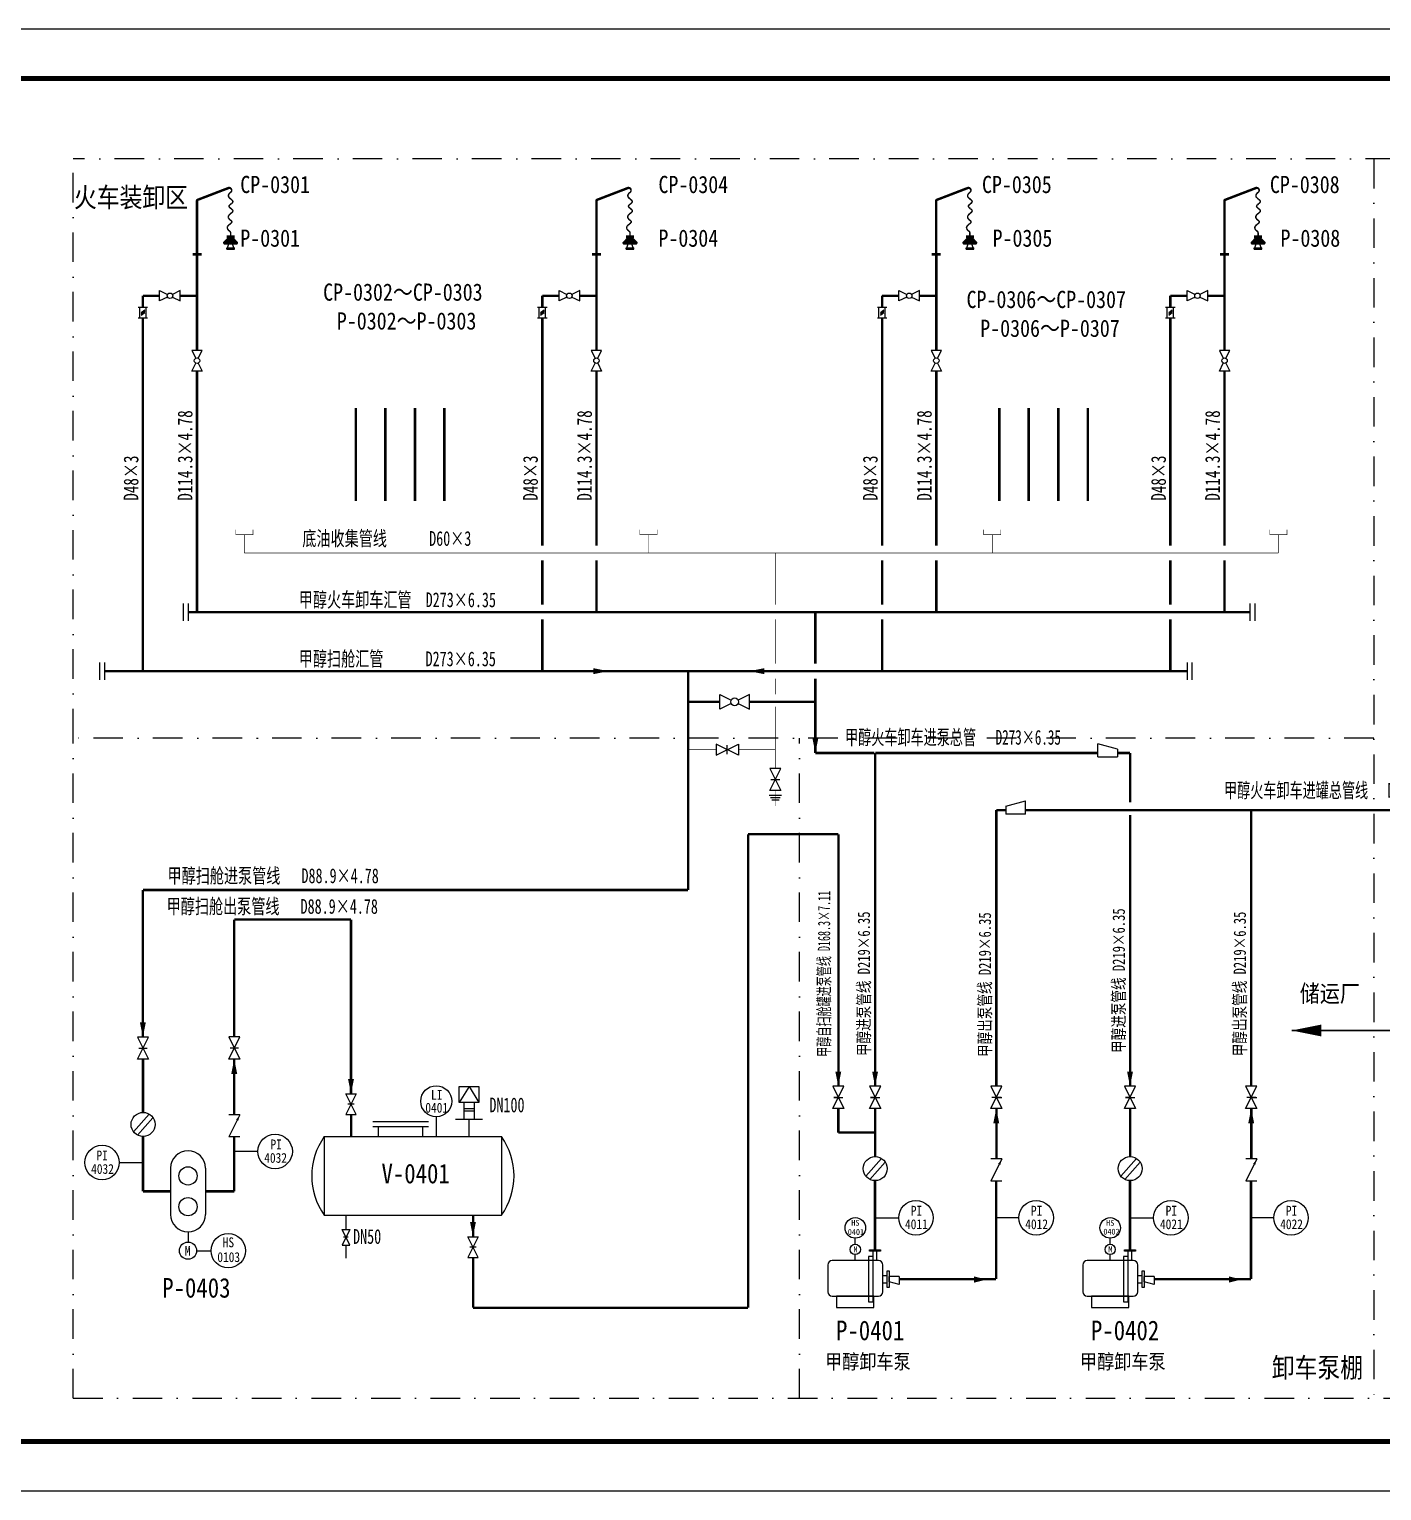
# Model space of a CAD drawing. Header units: millimetres. Extents: x 36820 to 41163, y -3485 to -2358.
# Drawn here: x 38832.8 to 39107.6, y -3068.8 to -2771.8 of the extents above; entities that cross this region are included whole.
import ezdxf
from ezdxf.enums import TextEntityAlignment as Align

# ---------------------------------------------------------------- set-up
doc = ezdxf.new("R2010")
doc.units = ezdxf.units.MM
doc.header["$LTSCALE"] = 6
doc.linetypes.add('CENTER', pattern=[2, 1.25, -0.25, 0.25, -0.25])
doc.linetypes.add('DASHDOT', pattern=[1, 0.5, -0.25, 0, -0.25])
for name, color, linetype in [('bc', 7, 'Continuous'), ('BZC', 7, 'Continuous'), ('DEVICE', 4, 'Continuous'), ('PUB_TITLE', 4, 'Continuous')]:
    doc.layers.add(name, color=color, linetype=linetype)
doc.styles.add('HZ', font='', dxfattribs={"width": 0.8})
doc.styles.add('HZTXT', font='', dxfattribs={"width": 0.8})
doc.styles.add('ST', font='')
doc.styles.get("Standard").update_dxf_attribs({"font": ''})
doc.styles.get('HZ').set_extended_font_data('NSimSun')
doc.styles.get('HZTXT').set_extended_font_data('NSimSun')
doc.styles.get('ST').set_extended_font_data('SimSun')
doc.styles.get('Standard').set_extended_font_data('NSimSun')

# ---------------------------------------------------------------- blocks, each defined once
blk = doc.blocks.new('F15')
for p, q in [((-2.5, 1.25), (-0.59, 0.3)), ((-2.5, -1.25), (-2.5, 1.25)), ((2.5, 1.25), (0.59, 0.3)), ((2.5, -1.25), (2.5, 1.25)), ((-0.59, -0.3), (-2.5, -1.25)), ((0.59, -0.3), (2.5, -1.25))]:
    blk.add_line(p, q)
blk.add_circle((0, 0), 0.661)
blk = doc.blocks.new('火车鹤管')
at = {"layer": 'BZC'}
h = blk.add_hatch(dxfattribs=at)
h.set_pattern_fill('ANSI31', color=0, style=0)
h.set_pattern_definition([(45, (-1304.46096, 1370.54145), (-0.088388348, 0.088388348), [])])
h.paths.add_polyline_path([(195.28, 1219.59), (194.22, 1218.53), (197.07, 1218.53), (196.02, 1219.59)])
at = {"color": 0}
for p, q in [((195.28, 1219.59), (194.22, 1218.53)), ((194.22, 1218.53), (197.07, 1218.53)), ((194.46, 1218.22), (196.83, 1218.22)), ((194.86, 1219.89), (196.43, 1219.89)), ((194.86, 1219.59), (196.43, 1219.59)), ((195, 1217.46), (195.28, 1218.22)), ((196.02, 1219.59), (197.07, 1218.53)), ((196.3, 1217.46), (196.02, 1218.22)), ((194.86, 1217.46), (196.43, 1217.46)), ((194.86, 1217.15), (194.86, 1217.46)), ((194.86, 1217.15), (196.43, 1217.15)), ((196.43, 1217.15), (196.43, 1217.46))]:
    blk.add_line(p, q, dxfattribs=at)
blk.add_lwpolyline([(188.82, 1216.22, 0.5, 0.5, 0), (188.82, 1226.99, 0.5, 0.5, -0.310538), (188.95, 1227.18, 0.5, 0.5, 0), (195.18, 1229.57, 0.5, 0.3, -0.526091), (195.86, 1229.1, 0.3, 0.3, 0), (195.86, 1229.11, 0.3, 0.3, -0.236562), (195.66, 1228.71, 0.3, 0.3, 0), (195.66, 1228.71, 0.3, 0.3, 0.031038), (195.47, 1228.55, 0.3, 0.3, 0.108641), (195.23, 1228.19, 0.3, 0.3, 0.20612), (195.25, 1227.8, 0.3, 0.3, 0), (195.25, 1227.79, 0.3, 0.3, 0.076513), (195.34, 1227.66, 0.3, 0.3, 0), (195.46, 1227.53, 0.3, 0.3, 0.032397), (195.51, 1227.49, 0.3, 0.3, 0), (195.71, 1227.32, 0.3, 0.3, 0.001601), (195.71, 1227.31, 0.3, 0.3, 0), (195.9, 1227.16, 0.3, 0.3, -0.038407), (195.95, 1227.11, 0.3, 0.3, 0), (195.99, 1227.06, 0.3, 0.3, -0.119304), (196.1, 1226.86, 0.3, 0.3, 0), (196.1, 1226.88, 0.3, 0.3, -0.149372), (196.09, 1226.76, 0.3, 0.3, 0), (196.07, 1226.71, 0.3, 0.3, -0.088869), (196.04, 1226.64, 0.3, 0.3, 0), (195.95, 1226.54, 0.3, 0.3, -0.040021), (195.93, 1226.52, 0.3, 0.3, 0), (195.79, 1226.4, 0.3, 0.3, -0.012688), (195.78, 1226.39, 0.3, 0.3, 0), (195.62, 1226.27, 0.3, 0.3, 0.008619), (195.62, 1226.26, 0.3, 0.3, 0), (195.48, 1226.14, 0.3, 0.3, 0.037773), (195.46, 1226.12, 0.3, 0.3, 0), (195.38, 1226.04, 0.3, 0.3, 0.245265), (195.34, 1225.86, 0.3, 0.3, 0.138458), (195.47, 1225.62, 0.3, 0.3, 0.017922), (195.48, 1225.61, 0.3, 0.3, 0), (195.62, 1225.5, 0.3, 0.3, 0.008545), (195.62, 1225.49, 0.3, 0.3, 0), (195.78, 1225.36, 0.3, 0.3, -0.012577), (195.79, 1225.36, 0.3, 0.3, 0), (195.93, 1225.23, 0.3, 0.3, -0.039668), (195.95, 1225.21, 0.3, 0.3, 0), (196.04, 1225.11, 0.3, 0.3, -0.088206), (196.07, 1225.05, 0.3, 0.3, 0), (196.09, 1224.99, 0.3, 0.3, -0.149265), (196.1, 1224.87, 0.3, 0.3, 0), (196.09, 1224.83, 0.3, 0.3, -0.120103), (196.04, 1224.74, 0.3, 0.3, 0), (195.94, 1224.63, 0.3, 0.3, -0.038422), (195.92, 1224.61, 0.3, 0.3, 0), (195.71, 1224.44, 0.3, 0.3, 0.002187), (195.71, 1224.44, 0.3, 0.3, 0), (195.49, 1224.26, 0.3, 0.3, 0.033429), (195.47, 1224.24, 0.3, 0.3, 0), (195.31, 1224.06, 0.3, 0.3, 0.077365), (195.27, 1224.01, 0.3, 0.3, 0), (195.2, 1223.84, 0.3, 0.3, 0.131169), (195.18, 1223.74, 0.3, 0.3, 0), (195.19, 1223.57, 0.3, 0.3, 0.128053), (195.23, 1223.48, 0.3, 0.3, 0), (195.39, 1223.24, 0.3, 0.3, 0.077305), (195.43, 1223.19, 0.3, 0.3, 0), (195.75, 1222.94, 0.3, 0.3, -0.142603), (195.91, 1222.71, 0.3, 0.3, 0), (195.88, 1222.79, 0.3, 0.3, -0.149265), (195.89, 1222.68, 0.3, 0.3, 0), (195.88, 1222.63, 0.3, 0.3, -0.120103), (195.83, 1222.55, 0.3, 0.3, 0), (195.73, 1222.43, 0.3, 0.3, -0.038422), (195.71, 1222.41, 0.3, 0.3, 0), (195.51, 1222.24, 0.3, 0.3, 0.002187), (195.5, 1222.24, 0.3, 0.3, 0), (195.28, 1222.06, 0.3, 0.3, 0.033429), (195.26, 1222.04, 0.3, 0.3, 0), (195.1, 1221.86, 0.3, 0.3, 0.077365), (195.06, 1221.81, 0.3, 0.3, 0), (194.99, 1221.64, 0.3, 0.3, 0.131169), (194.97, 1221.54, 0.3, 0.3, 0), (194.98, 1221.37, 0.3, 0.3, 0.128053), (195.02, 1221.28, 0.3, 0.3, 0), (195.18, 1221.04, 0.3, 0.3, 0.077305), (195.22, 1220.99, 0.3, 0.3, 0), (195.46, 1220.81, 0.3, 0.3, -0.230172), (195.65, 1220.42, 0.3, 0.3, 0), (195.65, 1219.89, 0.3, 0.3, 0)], format="xyseb", dxfattribs=at)
for centre, start, end in [((194.46, 1218.47), 167.7681, 269.0854), ((196.83, 1218.47), 270.9146, 12.2319)]:
    blk.add_arc(centre, 0.25, start, end, dxfattribs=at)
blk = doc.blocks.new('A$C23A123CB')
for p, q in [((8.56, 7.96), (0.75, 7.96)), ((2.83, 7.96), (1.85, 7.96)), ((7.69, 8.66), (6.92, 8.66)), ((6.92, 8.66), (6.92, 0.98)), ((7.07, 9.56), (7.07, 9.79)), ((7.07, 9.79), (8.93, 9.79)), ((8.93, 9.56), (7.07, 9.56)), ((7.69, 7.96), (7.69, 9.56)), ((7.69, 0.98), (7.69, 8.66)), ((8.33, 7.96), (8.33, 9.56)), ((8.93, 9.79), (8.93, 9.56)), ((0, 7.21), (0, 2.69)), ((9.31, 2.69), (9.31, 7.21)), ((9.31, 5.45), (10.07, 5.45)), ((10.07, 3.43), (10.07, 6.22)), ((10.07, 6.22), (10.41, 6.22)), ((10.41, 6.22), (10.41, 3.43)), ((9.31, 4.2), (10.07, 4.2)), ((10.41, 3.43), (10.07, 3.43)), ((0.75, 1.94), (8.56, 1.94)), ((7.8, 1.94), (1.47, 1.94)), ((1.47, 1.94), (1.47, 0)), ((6.92, 0.98), (7.69, 0.98)), ((7.8, 0), (7.8, 1.94)), ((1.47, 0), (7.8, 0))]:
    blk.add_line(p, q)
for centre, start, end in [((0.75, 7.21), 90, 180), ((8.56, 7.21), 0, 90), ((0.75, 2.69), 180, 270), ((8.56, 2.69), 270, 0)]:
    blk.add_arc(centre, 0.75, start, end)

msp = doc.modelspace()

# ---------------------------------------------------------------- linework, layer by layer
at = {"color": 7}
for p, q in [((38854.965, -2828.303), (38856.894, -2828.303)), ((38855.287, -2830.553), (38855.287, -2828.303)), ((38855.584, -2829.403), (38856.294, -2828.863)), ((38855.584, -2829.673), (38856.294, -2829.133)), ((38855.584, -2829.943), (38856.294, -2829.403)), ((38856.572, -2830.553), (38856.572, -2828.303)), ((38936.105, -2828.303), (38938.034, -2828.303)), ((38936.427, -2830.553), (38936.427, -2828.303)), ((38936.724, -2829.403), (38937.434, -2828.863)), ((38936.724, -2829.673), (38937.434, -2829.133)), ((38936.724, -2829.943), (38937.434, -2829.403)), ((38937.713, -2830.553), (38937.713, -2828.303)), ((39005.144, -2828.303), (39007.072, -2828.303)), ((39005.465, -2830.553), (39005.465, -2828.303)), ((39005.762, -2829.403), (39006.472, -2828.863)), ((39005.762, -2829.673), (39006.472, -2829.133)), ((39005.762, -2829.943), (39006.472, -2829.403)), ((39006.751, -2830.553), (39006.751, -2828.303)), ((39063.698, -2828.303), (39065.626, -2828.303)), ((39064.019, -2830.553), (39064.019, -2828.303)), ((39064.316, -2829.403), (39065.026, -2828.863)), ((39064.316, -2829.673), (39065.026, -2829.133)), ((39064.316, -2829.943), (39065.026, -2829.403)), ((39065.305, -2830.553), (39065.305, -2828.303)), ((38856.894, -2830.553), (38854.965, -2830.553)), ((38938.034, -2830.553), (38936.105, -2830.553)), ((39007.072, -2830.553), (39005.144, -2830.553)), ((39065.626, -2830.553), (39063.698, -2830.553)), ((38897.18, -3012.834), (38897.18, -3015.71)), ((38897.18, -3018.88), (38897.18, -3021.582))]:
    msp.add_line(p, q, dxfattribs=at)
for p, q in [((38864.143, -2888.515), (38864.143, -2892.015)), ((38865.143, -2888.515), (38865.143, -2892.015)), ((39080.801, -2888.519), (39080.801, -2892.019)), ((39081.801, -2888.519), (39081.801, -2892.019)), ((38847.143, -2900.515), (38847.143, -2904.015)), ((38848.143, -2900.515), (38848.143, -2904.015)), ((39068.052, -2900.519), (39068.052, -2904.019)), ((39069.052, -2900.519), (39069.052, -2904.019)), ((38973.15, -2907.007), (38975.44, -2908.152)), ((38973.15, -2910.007), (38973.15, -2907.007)), ((38979.15, -2907.007), (38976.86, -2908.152)), ((38979.15, -2910.007), (38979.15, -2907.007)), ((38975.44, -2908.862), (38973.15, -2910.007)), ((38976.86, -2908.862), (38979.15, -2910.007)), ((38897.168, -2988.142), (38899.282, -2988.142)), ((38899.282, -2992.369), (38897.168, -2988.142)), ((38899.282, -2988.142), (38897.168, -2992.369)), ((38898.857, -2990.256), (38897.593, -2990.256)), ((38997.218, -2988.887), (38996.286, -2988.887)), ((39004.702, -2988.887), (39003.77, -2988.887)), ((39029.306, -2988.887), (39030.392, -2988.887)), ((39029.332, -2988.887), (39030.417, -2988.887)), ((39056.488, -2988.887), (39055.555, -2988.887)), ((39081.092, -2988.887), (39082.177, -2988.887)), ((39081.117, -2988.887), (39082.202, -2988.887)), ((38857.212, -2992.31), (38854.01, -2995.908)), ((38857.964, -2993.058), (38854.841, -2996.568)), ((38875.643, -2992.408), (38873.39, -2996.915)), ((38875.643, -2992.408), (38873.39, -2992.408)), ((38897.168, -2992.369), (38899.282, -2992.369)), ((38922.189, -2996.834), (38922.189, -2993.372)), ((38913.932, -2993.876), (38902.672, -2993.876)), ((38913.932, -2994.858), (38902.672, -2994.858)), ((38903.811, -2996.834), (38903.811, -2994.858)), ((38912.793, -2996.834), (38912.793, -2994.858)), ((38875.643, -2996.915), (38873.39, -2996.915)), ((38892.783, -2996.834), (38928.775, -2996.834)), ((38892.783, -2996.834), (38892.783, -3012.834)), ((38928.775, -2996.834), (38928.775, -3012.834)), ((38851.133, -3002.137), (38855.941, -3002.137)), ((38879.294, -2999.889), (38874.486, -2999.889)), ((39006, -3001.297), (39002.799, -3004.895)), ((39006.753, -3002.045), (39003.63, -3005.555)), ((39030.447, -3001.394), (39028.193, -3005.901)), ((39030.447, -3001.394), (39028.193, -3001.394)), ((39057.786, -3001.297), (39054.585, -3004.895)), ((39058.538, -3002.045), (39055.415, -3005.555)), ((39082.232, -3001.394), (39079.979, -3005.901)), ((39082.232, -3001.394), (39079.979, -3001.394)), ((38861.566, -3003.254), (38861.566, -3012.675)), ((38868.637, -3003.254), (38868.637, -3012.675)), ((39030.447, -3005.901), (39028.193, -3005.901)), ((39082.232, -3005.901), (39079.979, -3005.901)), ((38892.783, -3012.834), (38928.775, -3012.834)), ((39004.666, -3013.352), (39009.474, -3013.352)), ((39033.895, -3013.352), (39029.269, -3013.352)), ((39056.451, -3013.352), (39061.26, -3013.352)), ((39085.68, -3013.352), (39081.054, -3013.352)), ((38896.387, -3015.71), (38897.973, -3015.71)), ((38897.973, -3018.88), (38896.387, -3015.71)), ((38897.973, -3015.71), (38896.387, -3018.88)), ((38897.654, -3017.295), (38896.706, -3017.295)), ((38921.949, -3017.192), (38924.063, -3017.192)), ((38924.063, -3021.419), (38921.949, -3017.192)), ((38924.063, -3017.192), (38921.949, -3021.419)), ((38896.387, -3018.88), (38897.973, -3018.88)), ((38923.638, -3019.306), (38922.374, -3019.306)), ((38921.949, -3021.419), (38924.063, -3021.419)), ((39009.597, -3025.269), (39007.56, -3025.269)), ((39007.56, -3026.349), (39007.56, -3025.269)), ((39009.597, -3026.874), (39007.56, -3026.349)), ((39009.597, -3025.269), (39009.597, -3026.874)), ((39061.382, -3025.269), (39059.346, -3025.269)), ((39059.346, -3026.349), (39059.346, -3025.269)), ((39061.382, -3026.874), (39059.346, -3026.349)), ((39061.382, -3025.269), (39061.382, -3026.874))]:
    msp.add_line(p, q)
at = {"color": 1}
for p, q in [((39053.914, -2918.106), (39049.914, -2917.006)), ((39053.914, -2918.106), (39049.914, -2917.006)), ((39053.914, -2918.106), (39053.914, -2919.706)), ((39053.914, -2918.106), (39053.914, -2919.706)), ((39049.914, -2919.706), (39053.914, -2919.706)), ((39049.914, -2919.706), (39053.914, -2919.706)), ((39031.231, -2929.698), (39035.231, -2928.598)), ((39031.231, -2929.698), (39035.231, -2928.598)), ((39031.231, -2929.698), (39031.231, -2931.298)), ((39031.231, -2929.698), (39031.231, -2931.298)), ((39035.231, -2931.298), (39031.231, -2931.298)), ((39035.231, -2931.298), (39031.231, -2931.298))]:
    msp.add_line(p, q, dxfattribs=at)
at = {"color": 3}
for p, q in [((38983.174, -2927.449), (38985.674, -2927.449)), ((38983.424, -2927.949), (38985.424, -2927.949)), ((38983.674, -2928.449), (38985.174, -2928.449))]:
    msp.add_line(p, q, dxfattribs=at)
at = {"color": 7, "lineweight": -3}
for p, q in [((38865.102, -3016.211), (38865.102, -3018.287)), ((39000.651, -3018.725), (39000.651, -3017.487)), ((39052.436, -3018.725), (39052.436, -3017.487)), ((38866.853, -3020.039), (38869.77, -3020.039)), ((39000.651, -3022.052), (39000.651, -3020.814)), ((39052.436, -3022.052), (39052.436, -3020.814))]:
    msp.add_line(p, q, dxfattribs=at)
at = {"color": 1}
msp.add_lwpolyline([(38802.086, -3068.821), (39433.086, -3068.821), (39433.086, -2771.821), (38802.086, -2771.821)], close=True, dxfattribs=at)
at = {"color": 30, "const_width": 0.5}
for points in [[(38855.929, -2902.269), (38855.929, -2837.075)], [(38937.07, -2876.765), (38937.07, -2837.075)], [(39006.108, -2876.765), (39006.108, -2837.075)], [(39064.662, -2876.765), (39064.662, -2837.075)], [(38866.929, -2890.269), (38866.929, -2841.275)], [(38948.07, -2876.765), (38948.07, -2841.275)], [(39017.108, -2876.765), (39017.108, -2841.275)], [(39075.662, -2876.765), (39075.662, -2841.275)], [(38937.07, -2888.765), (38937.07, -2879.765)], [(38937.07, -2882.765), (38937.07, -2879.765)], [(38948.07, -2890.269), (38948.07, -2879.765)], [(38948.07, -2882.765), (38948.07, -2879.765)], [(39006.108, -2888.765), (39006.108, -2879.765)], [(39006.108, -2882.765), (39006.108, -2879.765)], [(39017.108, -2890.269), (39017.108, -2879.765)], [(39017.108, -2882.765), (39017.108, -2879.765)], [(39064.662, -2888.765), (39064.662, -2879.765)], [(39064.662, -2882.765), (39064.662, -2879.765)], [(39075.662, -2890.269), (39075.662, -2879.765)], [(39075.662, -2882.765), (39075.662, -2879.765)], [(38865.143, -2890.269), (39080.801, -2890.269)], [(38937.07, -2894.765), (38937.07, -2891.765)], [(38992.539, -2890.269), (38992.539, -2900.761)], [(39006.108, -2902.269), (39006.108, -2891.765)], [(39006.108, -2894.765), (39006.108, -2891.765)], [(39064.662, -2902.269), (39064.662, -2891.765)], [(39064.662, -2894.765), (39064.662, -2891.765)], [(38937.07, -2902.269), (38937.07, -2894.765)], [(38992.539, -2897.765), (38992.539, -2900.761)], [(38848.143, -2902.269), (39023.689, -2902.269)], [(38966.693, -2902.269), (38966.693, -2910.741)], [(38992.539, -2903.761), (38992.539, -2918.906)], [(39023.689, -2902.269), (39068.052, -2902.269)], [(38966.693, -2908.507), (38973.15, -2908.507)], [(38966.693, -2909.491), (38966.693, -2911.991)], [(38979.15, -2908.507), (38992.539, -2908.507)], [(38966.693, -2911.991), (38966.693, -2946.741)], [(38992.539, -2918.906), (39004.504, -2918.906)], [(39004.708, -2918.906), (39049.914, -2918.906)], [(39004.708, -2938.604), (39004.708, -2918.906)], [(39053.914, -2918.906), (39056.493, -2918.906)], [(39056.493, -2928.951), (39056.493, -2918.906)], [(39029.296, -2930.498), (39031.231, -2930.498)], [(39029.296, -2938.604), (39029.296, -2930.498)], [(39035.231, -2930.498), (39138.858, -2930.498)], [(39056.493, -2938.604), (39056.493, -2931.506)], [(39081.081, -2938.604), (39081.081, -2930.498)], [(38978.877, -3031.638), (38978.877, -3031.638), (38978.877, -3031.638), (38978.877, -2935.406)], [(38978.877, -2935.406), (38997.224, -2935.406)], [(38997.224, -2938.604), (38997.224, -2935.406)], [(38997.224, -2986.634), (38997.224, -2938.604)], [(39004.708, -2986.634), (39004.708, -2938.604)], [(39029.296, -2983.472), (39029.296, -2938.604)], [(39056.493, -2986.634), (39056.493, -2938.604)], [(39081.081, -2983.472), (39081.081, -2938.604)], [(38855.925, -2946.741), (38966.693, -2946.741)], [(38855.925, -2976.639), (38855.925, -2946.741)], [(38874.486, -2976.592), (38874.486, -2952.741)], [(38874.486, -2952.741), (38898.209, -2952.741)], [(38898.209, -2952.741), (38898.209, -2988.142)], [(38855.941, -2991.933), (38855.941, -2981.146)], [(38874.486, -2992.408), (38874.486, -2981.099)], [(39029.296, -2986.634), (39029.296, -2983.472)], [(39081.081, -2986.634), (39081.081, -2983.472)], [(38898.225, -2992.369), (38898.225, -2996.834)], [(38997.212, -2996.03), (38997.212, -2991.141)], [(39004.697, -3000.92), (39004.697, -2991.141)], [(39029.32, -3001.394), (39029.32, -2991.141)], [(39056.482, -3000.92), (39056.482, -2991.141)], [(39081.105, -3001.394), (39081.105, -2991.141)], [(38855.941, -3007.965), (38855.941, -2996.814)], [(38874.486, -3007.965), (38874.486, -2996.915)], [(39004.697, -2996.03), (38997.212, -2996.03)], [(39004.666, -3019.85), (39004.666, -3005.8)], [(39056.451, -3019.85), (39056.451, -3005.8)], [(38861.566, -3007.965), (38855.941, -3007.965)], [(38868.637, -3007.965), (38874.486, -3007.965)], [(39029.269, -3025.809), (39029.269, -3005.901)], [(39081.054, -3025.809), (39081.054, -3005.901)], [(38923.006, -3012.834), (38923.006, -3017.192)], [(38923.006, -3021.419), (38923.006, -3031.638)], [(39009.597, -3025.809), (39029.269, -3025.809)], [(39061.382, -3025.809), (39081.054, -3025.809)], [(38923.006, -3031.638), (38978.877, -3031.638)]]:
    msp.add_lwpolyline(points, dxfattribs=at)
at = {"color": 5, "ltscale": 3, "const_width": 0.1}
for points in [[(38874.8, -2873.52), (38874.8, -2874.52), (38878.3, -2874.52), (38878.3, -2873.52)], [(38876.55, -2874.52), (38876.55, -2878.269)], [(38956.9, -2873.52), (38956.9, -2874.52), (38960.4, -2874.52), (38960.4, -2873.52)], [(38958.65, -2874.52), (38958.65, -2878.269)], [(39026.73, -2873.52), (39026.73, -2874.52), (39030.23, -2874.52), (39030.23, -2873.52)], [(39028.48, -2874.52), (39028.48, -2878.269)], [(39084.852, -2873.52), (39084.852, -2874.52), (39088.352, -2874.52), (39088.352, -2873.52)], [(39086.602, -2874.52), (39086.602, -2878.269)], [(38876.55, -2878.269), (39086.602, -2878.27)], [(38984.424, -2878.269), (38984.424, -2888.765)], [(38984.424, -2885.765), (38984.424, -2888.765)], [(38984.424, -2891.765), (38984.424, -2900.761)], [(38984.424, -2897.765), (38984.424, -2900.761)], [(38984.424, -2903.761), (38984.424, -2907.002)], [(38984.424, -2909.491), (38984.424, -2911.991)], [(38984.424, -2911.991), (38984.424, -2922.042)], [(38966.693, -2918.235), (38972.419, -2918.235)], [(38974.658, -2918.235), (38974.687, -2918.235)], [(38976.926, -2918.235), (38984.424, -2918.235)], [(38984.427, -2924.281), (38984.427, -2924.302)], [(38984.427, -2926.549), (38984.427, -2929.701)]]:
    msp.add_lwpolyline(points, dxfattribs=at)
for points in [[(38950.456, -2902.269, 0, 1.2, 0), (38947.456, -2902.269, 1.2, 1.2, 0)], [(38979.15, -2902.269, 0, 1.2, 0), (38982.15, -2902.269, 1.2, 1.2, 0)], [(38992.539, -2918.906, 0, 1.2, 0), (38992.539, -2915.906, 1.2, 1.2, 0)], [(38855.925, -2976.639, 0, 1.2, 0), (38855.925, -2973.639, 1.2, 1.2, 0)], [(38874.486, -2981.099, 0, 1.2, 0), (38874.486, -2984.099, 1.2, 1.2, 0)], [(38898.209, -2988.142, 0, 1.2, 0), (38898.209, -2985.142, 1.2, 1.2, 0)], [(38997.196, -2986.634, 0, 1.2, 0), (38997.196, -2983.634, 1.2, 1.2, 0)], [(39004.681, -2986.634, 0, 1.2, 0), (39004.681, -2983.634, 1.2, 1.2, 0)], [(39056.466, -2986.634, 0, 1.2, 0), (39056.466, -2983.634, 1.2, 1.2, 0)], [(39029.296, -2991.141, 0, 1.2, 0), (39029.296, -2994.141, 1.2, 1.2, 0)], [(39081.081, -2991.141, 0, 1.2, 0), (39081.081, -2994.141, 1.2, 1.2, 0)], [(38875.084, -2993.526, 0.5, 0, 0), (38875.652, -2992.391, 0.3, 0.3, 0)], [(39029.887, -3002.512, 0.5, 0, 0), (39030.455, -3001.377, 0.3, 0.3, 0)], [(39081.673, -3002.512, 0.5, 0, 0), (39082.24, -3001.377, 0.3, 0.3, 0)], [(38922.99, -3017.192, 0, 1.2, 0), (38922.99, -3014.192, 1.2, 1.2, 0)]]:
    msp.add_lwpolyline(points, format="xyseb")
at = {"color": 0, "lineweight": 13}
msp.add_lwpolyline([(39089.303, -2975.289, 0, 2.4, 0), (39095.303, -2975.289, 2.4, 2.4, 0)], format="xyseb", dxfattribs=at)
at = {"color": 1, "const_width": 0.5}
for points in [[(39004.697, -2997.958), (39004.697, -2991.141)], [(39056.482, -2997.958), (39056.482, -2991.141)]]:
    msp.add_lwpolyline(points, dxfattribs=at)
at = {"color": 150, "lineweight": -3}
for points in [[(39027.289, -3025.895, 0, 1.26, 0), (39024.769, -3025.895, 0.63, 0.63, 0)], [(39079.075, -3025.895, 0, 1.26, 0), (39076.555, -3025.895, 0.63, 0.63, 0)]]:
    msp.add_lwpolyline(points, format="xyseb", dxfattribs=at)
for centre, radius in [((38855.974, -2994.374), 2.441), ((38882.794, -2999.871), 3.5), ((38847.633, -3002.119), 3.5), ((39004.697, -3003.36), 2.441), ((39056.482, -3003.36), 2.441), ((38865.102, -3004.84), 1.854), ((38865.102, -3011.089), 1.854), ((39012.974, -3013.352), 3.5), ((39064.76, -3013.352), 3.5)]:
    msp.add_circle(centre, radius)
at = {"lineweight": -3}
for centre, radius in [((39037.395, -3013.352), 3.5), ((39089.18, -3013.352), 3.5), ((39000.651, -3015.4), 2.087), ((39052.436, -3015.4), 2.087), ((38873.27, -3020.039), 3.5)]:
    msp.add_circle(centre, radius, dxfattribs=at)
at = {"color": 7, "lineweight": -3}
for centre, radius in [((38865.102, -3020.039), 1.752), ((39000.651, -3019.77), 1.044), ((39052.436, -3019.77), 1.044)]:
    msp.add_circle(centre, radius, dxfattribs=at)
for centre, radius, start, end in [((38903.979, -3004.834), 13.76, 144.45158, 215.54842), ((38917.579, -3004.834), 13.76, 324.45158, 35.54842), ((38865.102, -3003.254), 3.536, 0, 180), ((38865.102, -3012.675), 3.536, 180, 0)]:
    msp.add_arc(centre, radius, start, end)
msp.add_ellipse((38976.15, -2908.507), major_axis=(-0.561, 0.561), ratio=1, start_param=3.9269908, end_param=10.2101761)
at = {"layer": 'bc', "color": 0}
for p, q in [((38922.189, -2986.682), (38920.212, -2989.939)), ((38922.189, -2986.682), (38924.166, -2989.939)), ((38921.149, -2989.939), (38921.149, -2993.372)), ((38923.229, -2989.939), (38923.229, -2993.372)), ((38924.943, -2993.372), (38919.435, -2993.372)), ((38921.149, -2991.159), (38923.229, -2991.159)), ((38921.149, -2991.612), (38923.229, -2991.612))]:
    msp.add_line(p, q, dxfattribs=at)
at = {"layer": 'bc', "color": 2, "linetype": 'Continuous', "ltscale": 0.13, "const_width": 0.3}
for points in [[(39105.98, -2975.289), (39089.303, -2975.289)], [(39105.98, -2975.289), (39145.747, -2975.289)]]:
    msp.add_lwpolyline(points, dxfattribs=at)
at = {"layer": 'bc', "color": 0}
msp.add_lwpolyline([(38920.212, -2986.682), (38924.166, -2986.682), (38924.166, -2989.939), (38920.212, -2989.939)], close=True, dxfattribs=at)
at = {"layer": 'BZC', "linetype": 'DASHDOT', "ltscale": 2}
for p, q in [((39243.373, -2798.174), (38841.779, -2798.174)), ((39105.98, -2798.174), (39105.98, -3050.036)), ((38841.779, -3050.036), (38841.779, -2915.898)), ((38989.309, -3050.036), (38989.309, -2915.898)), ((38841.779, -3050.036), (39243.373, -3050.036))]:
    msp.add_line(p, q, dxfattribs=at)
at = {"layer": 'BZC'}
for p, q in [((38867.814, -2817.452), (38866.045, -2817.452)), ((38867.814, -2817.766), (38866.045, -2817.766)), ((38948.954, -2817.452), (38947.185, -2817.452)), ((38948.954, -2817.766), (38947.185, -2817.766)), ((39017.993, -2817.452), (39016.223, -2817.452)), ((39017.993, -2817.766), (39016.223, -2817.766)), ((39076.547, -2817.452), (39074.777, -2817.452)), ((39076.547, -2817.766), (39074.777, -2817.766))]:
    msp.add_line(p, q, dxfattribs=at)
at = {"layer": 'BZC', "color": 0}
for p, q in [((38972.419, -2919.354), (38976.926, -2917.101)), ((38976.926, -2919.354), (38972.419, -2917.101)), ((38972.419, -2917.101), (38972.419, -2919.354)), ((38974.658, -2919.162), (38974.658, -2917.308)), ((38976.926, -2917.101), (38976.926, -2919.354)), ((38983.297, -2922.042), (38985.55, -2926.549)), ((38983.297, -2926.549), (38985.55, -2922.042)), ((38985.55, -2922.042), (38983.297, -2922.042)), ((38983.49, -2924.281), (38985.343, -2924.281)), ((38985.55, -2926.549), (38983.297, -2926.549)), ((38857.074, -2976.639), (38854.821, -2976.639)), ((38854.821, -2976.639), (38857.074, -2981.146)), ((38854.821, -2981.146), (38857.074, -2976.639)), ((38855.101, -2978.893), (38856.794, -2978.893)), ((38875.612, -2976.592), (38873.359, -2976.592)), ((38873.359, -2976.592), (38875.612, -2981.099)), ((38873.359, -2981.099), (38875.612, -2976.592)), ((38873.639, -2978.845), (38875.332, -2978.845)), ((38857.074, -2981.146), (38854.821, -2981.146)), ((38875.612, -2981.099), (38873.359, -2981.099)), ((38998.339, -2986.634), (38996.086, -2986.634)), ((38996.086, -2986.634), (38998.339, -2991.141)), ((38996.086, -2991.141), (38998.339, -2986.634)), ((39005.823, -2986.634), (39003.57, -2986.634)), ((39003.57, -2986.634), (39005.823, -2991.141)), ((39003.57, -2991.141), (39005.823, -2986.634)), ((39030.423, -2986.634), (39028.169, -2986.634)), ((39028.169, -2986.634), (39030.423, -2991.141)), ((39028.169, -2991.141), (39030.423, -2986.634)), ((39057.609, -2986.634), (39055.355, -2986.634)), ((39055.355, -2986.634), (39057.609, -2991.141)), ((39055.355, -2991.141), (39057.609, -2986.634)), ((39082.208, -2986.634), (39079.955, -2986.634)), ((39079.955, -2986.634), (39082.208, -2991.141)), ((39079.955, -2991.141), (39082.208, -2986.634)), ((38996.286, -2988.887), (38998.139, -2988.887)), ((39003.77, -2988.887), (39005.623, -2988.887)), ((39030.264, -2988.887), (39028.41, -2988.887)), ((39055.555, -2988.887), (39057.409, -2988.887)), ((39082.049, -2988.887), (39080.196, -2988.887)), ((38998.339, -2991.141), (38996.086, -2991.141)), ((39005.823, -2991.141), (39003.57, -2991.141)), ((39030.423, -2991.141), (39028.169, -2991.141)), ((39057.609, -2991.141), (39055.355, -2991.141)), ((39082.208, -2991.141), (39079.955, -2991.141))]:
    msp.add_line(p, q, dxfattribs=at)
at = {"layer": 'BZC', "color": 1}
for p, q in [((39049.914, -2919.706), (39049.914, -2917.006)), ((39049.914, -2919.706), (39049.914, -2917.006)), ((39035.231, -2931.298), (39035.231, -2928.598)), ((39035.231, -2931.298), (39035.231, -2930.498))]:
    msp.add_line(p, q, dxfattribs=at)
at = {"layer": 'BZC', "linetype": 'DASHDOT', "ltscale": 2}
msp.add_lwpolyline([(39105.98, -2915.898), (38841.779, -2915.898), (38841.779, -2798.174)], dxfattribs=at)
at = {"layer": 'BZC', "const_width": 0.5}
for points in [[(38866.929, -2837.075), (38866.929, -2817.766)], [(38948.07, -2837.075), (38948.07, -2817.766)], [(39017.108, -2837.075), (39017.108, -2817.766)], [(39075.662, -2837.075), (39075.662, -2817.766)], [(38855.929, -2828.303), (38855.929, -2825.993)], [(38855.929, -2825.993), (38859.329, -2825.993)], [(38863.529, -2825.993), (38866.929, -2825.993)], [(38937.07, -2828.303), (38937.07, -2825.993)], [(38937.07, -2825.993), (38940.47, -2825.993)], [(38944.67, -2825.993), (38948.07, -2825.993)], [(39006.108, -2828.303), (39006.108, -2825.993)], [(39006.108, -2825.993), (39009.508, -2825.993)], [(39013.708, -2825.993), (39017.108, -2825.993)], [(39064.662, -2828.303), (39064.662, -2825.993)], [(39064.662, -2825.993), (39068.062, -2825.993)], [(39072.262, -2825.993), (39075.662, -2825.993)], [(38855.929, -2837.075), (38855.929, -2830.553)], [(38937.07, -2837.075), (38937.07, -2830.553)], [(39006.108, -2837.075), (39006.108, -2830.553)], [(39064.662, -2837.075), (39064.662, -2830.553)]]:
    msp.add_lwpolyline(points, dxfattribs=at)
at = {"layer": 'BZC', "linetype": 'CENTER', "ltscale": 0.7, "const_width": 0.5}
for points in [[(38899.21, -2867.661), (38899.21, -2848.813)], [(38905.18, -2867.661), (38905.18, -2848.813)], [(38911.21, -2867.661), (38911.21, -2848.813)], [(38917.18, -2867.661), (38917.18, -2848.813)], [(39029.911, -2867.661), (39029.911, -2848.813)], [(39035.881, -2867.661), (39035.881, -2848.813)], [(39041.911, -2867.661), (39041.911, -2848.813)], [(39047.881, -2867.661), (39047.881, -2848.813)]]:
    msp.add_lwpolyline(points, dxfattribs=at)
at = {"layer": 'DEVICE', "color": 0}
msp.add_line((38915.525, -2992.834), (38915.525, -2996.834), dxfattribs=at)
msp.add_circle((38915.525, -2989.677), 3.157, dxfattribs=at)
at = {"layer": 'PUB_TITLE', "color": 3, "const_width": 1}
msp.add_lwpolyline([(38827.086, -3058.821), (39423.086, -3058.821), (39423.086, -2781.821), (38827.086, -2781.821)], close=True, dxfattribs=at)

# ---------------------------------------------------------------- block references
at = {"color": 7}
for p in [(38678.106, -4033.67), (38759.246, -4033.67), (38828.284, -4033.67), (38886.838, -4033.67)]:
    msp.add_blockref('火车鹤管', p, dxfattribs=at)
at = {"color": 0, "xscale": 1.200000000004366, "yscale": 1.200000000000728, "zscale": 1.200000000000728}
for p in [(38995.066, -3031.599), (39046.852, -3031.599)]:
    msp.add_blockref('A$C23A123CB', p, dxfattribs=at)
at = {"layer": 'BZC', "xscale": 0.8400000035762787, "yscale": 0.8400000035762787, "zscale": 0.84}
for p in [(38861.429, -2825.993), (38942.57, -2825.993), (39011.608, -2825.993), (39070.162, -2825.993)]:
    msp.add_blockref('F15', p, dxfattribs=at)
at = {"layer": 'BZC', "xscale": 0.8400000035762787, "yscale": 0.8400000035762787, "zscale": 0.84, "rotation": 90}
for p in [(38866.929, -2839.175), (38948.07, -2839.175), (39017.108, -2839.175), (39075.662, -2839.175)]:
    msp.add_blockref('F15', p, dxfattribs=at)

# ---------------------------------------------------------------- texts
at = {"lineweight": -3, "width": 0.85}
for s, height, style, p in [('火车装卸区', 4, 'HZ', (38841.923, -2807.978)), ('0401', 2, 'HZTXT', (38913.31, -2991.98)), ('4032', 2, 'HZTXT', (38845.417, -3004.422)), ('4032', 2, 'HZTXT', (38880.579, -3002.174)), ('4011', 2, 'HZTXT', (39010.759, -3015.655)), ('4012', 2, 'HZTXT', (39035.18, -3015.655)), ('4021', 2, 'HZTXT', (39062.544, -3015.655)), ('4022', 2, 'HZTXT', (39086.965, -3015.655)), ('0401', 1.1926, 'HZTXT', (38999.131, -3016.826)), ('0402', 1.1926, 'HZTXT', (39051.049, -3016.761)), ('0103', 2, 'HZTXT', (38871.055, -3022.342)), ('卸车泵棚', 4, 'HZ', (39085.26, -3045.793))]:
    msp.add_text(s, height=height, dxfattribs=dict(at, style=style)).set_placement(p)
at = {"color": 30}
for s, height, rotation, style, width, p in [('D114.3×4.78', 3, 89.96522, 'HZTXT', 0.75, (38865.985, -2867.631)), ('D114.3×4.78', 3, 89.96522, 'HZTXT', 0.75, (38947.125, -2867.631)), ('D114.3×4.78', 3, 89.96522, 'HZTXT', 0.75, (39016.163, -2867.631)), ('D114.3×4.78', 3, 89.96522, 'HZTXT', 0.75, (39074.717, -2867.631)), ('D48×3', 3, 89.96522, 'HZTXT', 0.75, (38855.01, -2867.631)), ('D48×3', 3, 89.96522, 'HZTXT', 0.75, (38936.15, -2867.631)), ('D48×3', 3, 89.96522, 'HZTXT', 0.75, (39005.188, -2867.631)), ('D48×3', 3, 89.96522, 'HZTXT', 0.75, (39063.743, -2867.631)), ('甲醇火车卸车汇管  D273×6.35', 3, 359.96522, 'HZTXT', 0.7, (38887.601, -2889.245)), ('甲醇扫舱汇管      D273×6.35', 3, 359.96522, 'HZTXT', 0.7, (38887.601, -2901.245)), ('甲醇火车卸车进泵总管   D273×6.35', 3, 359.96522, 'HZTXT', 0.65, (38998.584, -2917.185)), ('甲醇扫舱进泵管线   D88.9×4.78', 3, 359.96522, 'HZTXT', 0.7, (38860.942, -2945.327)), ('甲醇扫舱出泵管线   D88.9×4.78', 3, 359.96522, 'HZTXT', 0.7, (38860.76, -2951.547)), ('甲醇自扫舱罐进泵管线 D168.3×7.11', 2.5, 89.96522, 'ST', 0.6, (38995.531, -2980.631)), ('甲醇进泵管线 D219×6.35', 2.5, 89.96522, 'ST', 0.75, (39003.617, -2980.488)), ('甲醇出泵管线 D219×6.35', 2.5, 89.96522, 'ST', 0.75, (39028.205, -2980.665)), ('甲醇进泵管线 D219×6.35', 2.5, 89.96522, 'ST', 0.75, (39055.402, -2979.849)), ('甲醇出泵管线 D219×6.35', 2.5, 89.96522, 'ST', 0.75, (39079.99, -2980.514)), ('DN100', 3, 359.96522, 'HZTXT', 0.7, (38926.317, -2991.912)), ('DN50', 3, 359.96522, 'HZTXT', 0.7, (38898.627, -3018.649))]:
    msp.add_text(s, height=height, rotation=rotation, dxfattribs=dict(at, style=style, width=width)).set_placement(p)
at = {"color": 5, "ltscale": 3, "style": 'HZTXT', "width": 0.7}
msp.add_text('底油收集管线      D60×3', height=3, rotation=359.96522, dxfattribs=at).set_placement((38888.326, -2876.787))
at = {"color": 6, "style": 'HZTXT', "width": 0.65}
msp.add_text('甲醇火车卸车进罐总管线   D273×6.35', height=3, rotation=359.96522, dxfattribs=at).set_placement((39075.568, -2927.969))
at = {"width": 0.85}
for s, height, style, p in [('储运厂', 3.5, 'ST', (39090.97, -2969.517)), ('V-0401', 4, 'HZ', (38904.402, -3006.355)), ('P-0403', 4, 'HZ', (38859.856, -3029.576)), ('P-0401', 4, 'HZ', (38996.739, -3038.231)), ('P-0402', 4, 'HZ', (39048.524, -3038.231))]:
    msp.add_text(s, height=height, dxfattribs=dict(at, style=style)).set_placement(p)
at = {"style": 'HZTXT', "width": 0.85}
for p in [(38847.64, -3000.681), (38882.996, -2998.433), (39013.073, -3011.914), (39037.493, -3011.914), (39064.858, -3011.914), (39089.279, -3011.914)]:
    msp.add_text('PI', height=2, dxfattribs=at).set_placement(p, align=Align.MIDDLE)
at = {"lineweight": -3, "style": 'HZTXT', "width": 0.85}
for s, height, p in [('HS', 1.1926, (39000.672, -3014.382)), ('HS', 1.1926, (39052.458, -3014.382)), ('HS', 2, (38873.306, -3018.33)), ('M', 2, (38865.027, -3020.057)), ('M', 1.193, (39000.695, -3019.759)), ('M', 1.193, (39052.481, -3019.759))]:
    msp.add_text(s, height=height, dxfattribs=at).set_placement(p, align=Align.MIDDLE)
at = {"lineweight": 13, "style": 'HZ', "width": 0.85}
for p in [(38994.517, -3044.067), (39046.303, -3044.067)]:
    msp.add_text('甲醇卸车泵', height=3, dxfattribs=at).set_placement(p)
at = {"layer": 'DEVICE', "color": 7, "style": 'ST', "width": 0.85}
for s, p in [('CP-0301', (38875.714, -2805.116)), ('CP-0304', (38960.666, -2805.116)), ('CP-0305', (39026.392, -2805.116)), ('CP-0308', (39084.883, -2805.116)), ('P-0301', (38875.714, -2816.021)), ('P-0304', (38960.666, -2816.021)), ('P-0305', (39028.541, -2816.021)), ('P-0308', (39087.031, -2816.021)), ('CP-0302～CP-0303', (38892.552, -2826.99)), ('CP-0306～CP-0307', (39023.252, -2828.478)), ('P-0302～P-0303', (38895.332, -2832.849)), ('P-0306～P-0307', (39026.033, -2834.338))]:
    msp.add_text(s, height=3.5, dxfattribs=at).set_placement(p)
at = {"layer": 'DEVICE', "color": 0, "width": 0.85}
msp.add_text('LI', height=2, dxfattribs=at).set_placement((38914.467, -2989.354))

doc.saveas('drawing.dxf')
